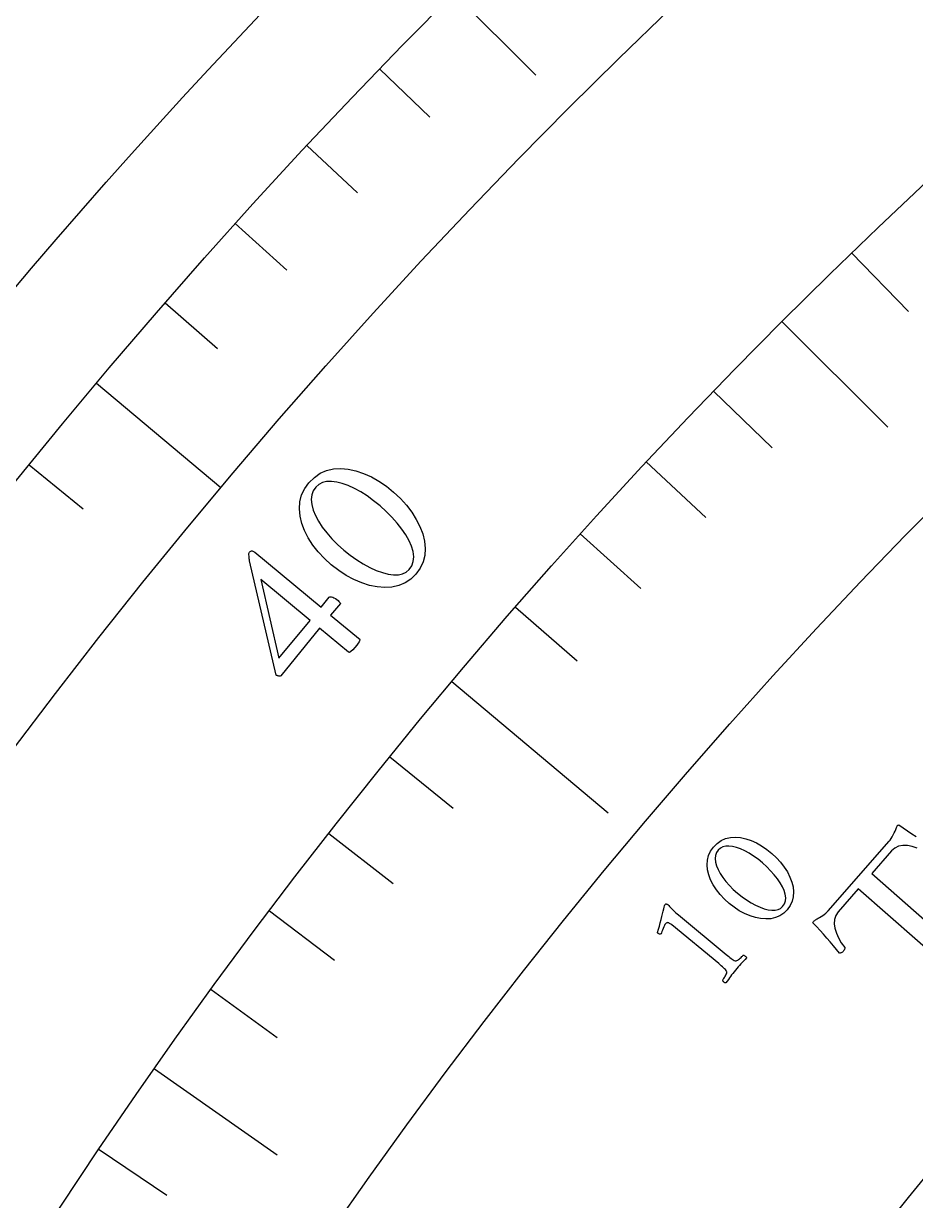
# Model space of a CAD drawing. Header units: millimetres. Extents: x -60 to 60, y -60 to 77.
# Drawn here: x -45.75 to -37.1, y 29.87 to 41.28 of the extents above; entities that cross this region are included whole.
import ezdxf

# ---------------------------------------------------------------- set-up
doc = ezdxf.new("R2010")
doc.units = ezdxf.units.MM
for name, color, linetype in [('CUT_OUTER', 1, 'Continuous'), ('ENGRAVE', 7, 'Continuous'), ('ENGRAVE_FINE', 8, 'Continuous'), ('TEXT', 5, 'Continuous')]:
    doc.layers.add(name, color=color, linetype=linetype)

msp = doc.modelspace()

# ---------------------------------------------------------------- linework, layer by layer
at = {"layer": 'CUT_OUTER'}
msp.add_lwpolyline([(-45.91, 38.6299), (-45.6721, 38.9109), (-45.4325, 39.1904), (-45.1912, 39.4684), (-44.9482, 39.7449), (-44.7035, 40.02), (-44.4571, 40.2935), (-44.209, 40.5656), (-43.9593, 40.8361), (-43.7079, 41.105), (-43.4548, 41.3724)], dxfattribs=at)
at = {"layer": 'ENGRAVE'}
for points in [[(-41.5779, 41.5779), (-40.7824, 40.7824)], [(-38.3959, 38.3959), (-37.3692, 37.3692)], [(-45.0434, 37.7959), (-43.8369, 36.7835)], [(-41.5962, 34.9034), (-40.0794, 33.6306)], [(-44.48, 31.1452), (-43.2905, 30.3124)]]:
    msp.add_lwpolyline(points, dxfattribs=at)
for radius in [58.8, 58.8, 57.225, 54.3, 54.3, 51.99, 47.7, 47.7, 45.18, 40.5, 40.5]:
    msp.add_circle((0, 0), radius, dxfattribs=at)
at = {"layer": 'ENGRAVE_FINE'}
for points in [[(-42.2972, 40.8459), (-41.8116, 40.377)], [(-43.0036, 40.1015), (-42.5099, 39.6412)], [(-43.6969, 39.3449), (-43.1953, 38.8932)], [(-37.7199, 39.0602), (-37.1698, 38.4904)], [(-44.3769, 38.5763), (-43.8675, 38.1334)], [(-39.0602, 37.7199), (-38.4904, 37.1698)], [(-45.6962, 37.004), (-45.1716, 36.5792)], [(-39.7125, 37.0325), (-39.1333, 36.4924)], [(-40.3528, 36.3338), (-39.7642, 35.8038)], [(-40.9807, 35.624), (-40.383, 35.1044)], [(-42.199, 34.1721), (-41.5835, 33.6737)], [(-42.789, 33.4304), (-42.1649, 32.9428)], [(-43.3659, 32.6786), (-42.7334, 32.2019)], [(-43.9296, 31.9167), (-43.2889, 31.4512)], [(-45.0167, 30.3642), (-44.3601, 29.9213)]]:
    msp.add_lwpolyline(points, dxfattribs=at)
at = {"layer": 'TEXT'}
for points in [[(-42.9817, 36.8316), (-42.9297, 36.8832), (-42.8726, 36.9228), (-42.8106, 36.9501), (-42.7436, 36.9653), (-42.6733, 36.9693), (-42.6014, 36.9635), (-42.5278, 36.9478), (-42.4525, 36.9221), (-42.3772, 36.8877), (-42.3037, 36.8459), (-42.2317, 36.7965), (-42.1615, 36.7397), (-42.0956, 36.6778), (-42.037, 36.6132), (-41.9855, 36.546), (-41.9412, 36.476), (-41.9054, 36.405), (-41.8791, 36.3343), (-41.8625, 36.2641), (-41.8555, 36.1944), (-41.8596, 36.1266), (-41.876, 36.0623), (-41.905, 36.0016), (-41.9463, 35.9443), (-41.9954, 35.896), (-42.0503, 35.859), (-42.1109, 35.8333), (-42.1774, 35.8187), (-42.2478, 35.8146), (-42.32, 35.8198), (-42.3942, 35.8345), (-42.4703, 35.8587), (-42.5465, 35.8914), (-42.6211, 35.9316), (-42.694, 35.9795), (-42.7653, 36.0351), (-42.8322, 36.0959), (-42.8918, 36.1595), (-42.9442, 36.2261), (-42.9894, 36.2955), (-43.0259, 36.3664), (-43.0524, 36.4372), (-43.0689, 36.5078), (-43.0752, 36.5783), (-43.0704, 36.647), (-43.0532, 36.7121), (-43.0236, 36.7736), (-42.9817, 36.8316)], [(-42.9153, 36.7891), (-42.9398, 36.7527), (-42.9544, 36.7122), (-42.9593, 36.6674), (-42.9543, 36.6184), (-42.9406, 36.5665), (-42.9191, 36.513), (-42.8899, 36.4579), (-42.8531, 36.4012), (-42.8095, 36.3441), (-42.7602, 36.2879), (-42.7051, 36.2326), (-42.6443, 36.1781), (-42.5814, 36.1276), (-42.5183, 36.0826), (-42.4549, 36.043), (-42.3913, 36.0089), (-42.3293, 35.981), (-42.2705, 35.9598), (-42.215, 35.9455), (-42.1628, 35.938), (-42.1154, 35.938), (-42.0743, 35.9465), (-42.0396, 35.9633), (-42.0112, 35.9886), (-41.9857, 36.0265), (-41.9708, 36.0682), (-41.9665, 36.1137), (-41.9728, 36.1631), (-41.9883, 36.2152), (-42.0116, 36.269), (-42.0429, 36.3244), (-42.082, 36.3816), (-42.1274, 36.439), (-42.1776, 36.4955), (-42.2326, 36.5509), (-42.2925, 36.6054), (-42.3554, 36.657), (-42.4179, 36.7027), (-42.48, 36.7424), (-42.5417, 36.7762), (-42.6018, 36.8034), (-42.6589, 36.8238), (-42.713, 36.8371), (-42.7642, 36.8435), (-42.8109, 36.8423), (-42.8517, 36.8328), (-42.8865, 36.8151), (-42.9153, 36.7891)], [(-43.5582, 36.1582), (-43.5523, 36.1639), (-43.546, 36.1677), (-43.5392, 36.1695), (-43.532, 36.1694), (-43.5248, 36.1678), (-43.5183, 36.1655), (-43.5123, 36.1624), (-43.507, 36.1587), (-42.8652, 35.6252), (-42.7846, 35.722), (-42.7799, 35.725), (-42.773, 35.7257), (-42.7637, 35.7242), (-42.7521, 35.7203), (-42.7393, 35.7145), (-42.7263, 35.7072), (-42.7132, 35.6984), (-42.7, 35.688), (-42.6917, 35.6806), (-42.6852, 35.6736), (-42.6805, 35.667), (-42.6775, 35.6608), (-42.7718, 35.5476), (-42.4867, 35.3107), (-42.487, 35.3098), (-42.4879, 35.3071), (-42.4894, 35.3027), (-42.4915, 35.2965), (-42.4961, 35.2873), (-42.5051, 35.2738), (-42.5184, 35.2561), (-42.5361, 35.2342), (-42.558, 35.2095), (-42.5755, 35.1935), (-42.5886, 35.186), (-42.5975, 35.1873), (-42.8783, 35.4192), (-43.2552, 34.9578), (-43.2612, 34.9562), (-43.2673, 34.9554), (-43.2735, 34.9556), (-43.2797, 34.9568), (-43.2857, 34.9586), (-43.2909, 34.9606), (-43.2954, 34.9629), (-43.2992, 34.9655), (-43.5573, 36.0744), (-43.5588, 36.0835), (-43.5603, 36.0941), (-43.5619, 36.1061), (-43.5634, 36.1196), (-43.5643, 36.1326), (-43.5637, 36.1434), (-43.5617, 36.1519), (-43.5582, 36.1582)], [(-43.4498, 35.8913), (-43.2731, 35.1286), (-42.9718, 35.4965)], [(-39.0585, 33.2981), (-39.0229, 33.3336), (-38.9839, 33.3608), (-38.9415, 33.3796), (-38.8955, 33.39), (-38.8473, 33.3929), (-38.7979, 33.3891), (-38.7473, 33.3784), (-38.6955, 33.3609), (-38.6437, 33.3375), (-38.593, 33.3089), (-38.5434, 33.2752), (-38.4949, 33.2364), (-38.4494, 33.194), (-38.4089, 33.1498), (-38.3733, 33.1037), (-38.3427, 33.0558), (-38.3178, 33.007), (-38.2996, 32.9585), (-38.288, 32.9103), (-38.283, 32.8623), (-38.2857, 32.8156), (-38.2969, 32.7714), (-38.3167, 32.7295), (-38.3451, 32.69), (-38.3788, 32.6567), (-38.4165, 32.6311), (-38.4583, 32.6132), (-38.504, 32.6031), (-38.5524, 32.6001), (-38.6021, 32.6037), (-38.6531, 32.6137), (-38.7054, 32.6303), (-38.7578, 32.6527), (-38.8091, 32.6804), (-38.8593, 32.7133), (-38.9083, 32.7514), (-38.9543, 32.7932), (-38.9953, 32.837), (-39.0314, 32.8827), (-39.0625, 32.9304), (-39.0877, 32.979), (-39.106, 33.0276), (-39.1175, 33.0761), (-39.122, 33.1244), (-39.1188, 33.1715), (-39.1072, 33.2162), (-39.0871, 33.2584), (-39.0585, 33.2981)], [(-39.0128, 33.2691), (-39.0295, 33.2441), (-39.0394, 33.2163), (-39.0426, 33.1855), (-39.0391, 33.1519), (-39.0295, 33.1163), (-39.0147, 33.0796), (-38.9945, 33.0418), (-38.9691, 33.0029), (-38.9391, 32.9637), (-38.9051, 32.9251), (-38.8672, 32.8871), (-38.8253, 32.8498), (-38.782, 32.8151), (-38.7386, 32.7842), (-38.695, 32.757), (-38.6512, 32.7337), (-38.6085, 32.7145), (-38.5681, 32.7001), (-38.5299, 32.6903), (-38.494, 32.6852), (-38.4614, 32.6853), (-38.4332, 32.6912), (-38.4093, 32.7028), (-38.3898, 32.7203), (-38.3723, 32.7464), (-38.3621, 32.7751), (-38.3592, 32.8065), (-38.3636, 32.8404), (-38.3744, 32.8762), (-38.3906, 32.9132), (-38.4122, 32.9512), (-38.4392, 32.9904), (-38.4705, 33.0298), (-38.5052, 33.0685), (-38.5432, 33.1065), (-38.5845, 33.1437), (-38.6279, 33.1791), (-38.671, 33.2103), (-38.7137, 33.2375), (-38.7562, 33.2606), (-38.7976, 33.2792), (-38.8369, 33.2931), (-38.8741, 33.3022), (-38.9092, 33.3065), (-38.9413, 33.3056), (-38.9693, 33.2991), (-38.9931, 33.2869), (-39.0128, 33.2691)], [(-39.0089, 32.1674), (-39.4631, 32.5419), (-39.4745, 32.5508), (-39.4845, 32.5575), (-39.4933, 32.5619), (-39.5007, 32.5642), (-39.5073, 32.5644), (-39.5135, 32.5628), (-39.5193, 32.5592), (-39.5248, 32.5538), (-39.5302, 32.5461), (-39.536, 32.5357), (-39.5421, 32.5228), (-39.5487, 32.5071), (-39.5548, 32.4912), (-39.5601, 32.4771), (-39.5644, 32.4649), (-39.5677, 32.4546), (-39.5757, 32.4535), (-39.5831, 32.4541), (-39.5898, 32.4563), (-39.5959, 32.4602), (-39.5959, 32.4602), (-39.5962, 32.4604), (-39.5965, 32.4607), (-39.597, 32.4611), (-39.599, 32.463), (-39.6003, 32.4648), (-39.6009, 32.4665), (-39.6009, 32.4682), (-39.5923, 32.4999), (-39.5839, 32.5315), (-39.5757, 32.5629), (-39.5678, 32.5941), (-39.5603, 32.624), (-39.5534, 32.6511), (-39.5471, 32.6756), (-39.5414, 32.6975), (-39.5366, 32.7155), (-39.5331, 32.7286), (-39.5308, 32.7366), (-39.5297, 32.7397), (-39.5277, 32.742), (-39.5251, 32.7444), (-39.5219, 32.7456), (-39.5183, 32.7456), (-39.5141, 32.7445), (-39.5099, 32.7428), (-39.5061, 32.7413), (-39.5027, 32.7398), (-39.4998, 32.7385), (-39.4982, 32.7367), (-39.4937, 32.7315), (-39.4861, 32.7227), (-39.4755, 32.7105), (-39.4617, 32.6956), (-39.4444, 32.6789), (-39.4237, 32.6603), (-39.3996, 32.6398), (-38.9359, 32.2557), (-38.9235, 32.2454), (-38.9114, 32.2356), (-38.8997, 32.2262), (-38.8884, 32.2173), (-38.8776, 32.2092), (-38.8673, 32.2024), (-38.8576, 32.197), (-38.8486, 32.1929), (-38.8442, 32.1926), (-38.8386, 32.1939), (-38.8319, 32.1968), (-38.824, 32.2015), (-38.8157, 32.2073), (-38.8075, 32.2136), (-38.7995, 32.2204), (-38.7917, 32.2277), (-38.7845, 32.2347), (-38.7786, 32.2407), (-38.774, 32.2457), (-38.7705, 32.2496), (-38.7665, 32.2489), (-38.762, 32.2471), (-38.7568, 32.2442), (-38.7511, 32.2403), (-38.7459, 32.2358), (-38.742, 32.2315), (-38.7395, 32.2272), (-38.7384, 32.2229), (-38.7535, 32.2071), (-38.7678, 32.192), (-38.7815, 32.1774), (-38.7945, 32.1636), (-38.8073, 32.1496), (-38.8204, 32.135), (-38.8337, 32.1195), (-38.8473, 32.1033), (-38.8601, 32.0876), (-38.8721, 32.0724), (-38.8833, 32.0577), (-38.8937, 32.0436), (-38.904, 32.0292), (-38.9151, 32.0137), (-38.927, 31.9972), (-38.9395, 31.9796), (-38.9439, 31.9799), (-38.9486, 31.9815), (-38.9536, 31.9845), (-38.959, 31.9889), (-38.9639, 31.9937), (-38.9677, 31.9982), (-38.9703, 32.0023), (-38.9718, 32.0061), (-38.9686, 32.0102), (-38.9646, 32.0158), (-38.9598, 32.0227), (-38.9542, 32.031), (-38.9485, 32.0401), (-38.9433, 32.0492), (-38.9387, 32.0584), (-38.9346, 32.0677), (-38.9316, 32.0763), (-38.9301, 32.0832), (-38.9301, 32.0885), (-38.9318, 32.0923), (-38.9374, 32.1005), (-38.9445, 32.109), (-38.9529, 32.118), (-38.9627, 32.1274), (-38.9734, 32.1371), (-38.9847, 32.147), (-38.9965, 32.1571), (-39.0089, 32.1674)]]:
    msp.add_lwpolyline(points, close=True, dxfattribs=at)
for points in [[(-36.7931, 32.1368), (-37.6569, 32.8914), (-37.851, 32.6679), (-37.8743, 32.6333), (-37.8875, 32.5955), (-37.8906, 32.5544), (-37.8835, 32.51), (-37.8683, 32.4638), (-37.8471, 32.4171), (-37.8199, 32.3699), (-37.7866, 32.3222), (-37.7858, 32.3154), (-37.7876, 32.3077), (-37.7921, 32.2992), (-37.7991, 32.2899), (-37.8037, 32.2836), (-37.8088, 32.2786), (-37.8142, 32.2748), (-37.8201, 32.2724), (-37.8258, 32.2709), (-37.8308, 32.2697), (-37.8351, 32.2688), (-37.8387, 32.2684), (-37.8673, 32.3047), (-37.8969, 32.3411), (-37.9276, 32.3777), (-37.9593, 32.4144), (-37.9919, 32.4513), (-38.0254, 32.4886), (-38.0597, 32.5262), (-38.0949, 32.5642), (-38.0922, 32.5701), (-38.0884, 32.5757), (-38.0835, 32.5812), (-38.0774, 32.5864), (-38.0709, 32.5912), (-38.065, 32.5952), (-38.0595, 32.5984), (-38.0544, 32.6009), (-38.0432, 32.6067), (-38.0305, 32.6141), (-38.0163, 32.6231), (-38.0005, 32.6337), (-37.9848, 32.6449), (-37.971, 32.6561), (-37.959, 32.667), (-37.9489, 32.6778), (-37.3563, 33.3536), (-37.3467, 33.3654), (-37.3369, 33.3796), (-37.3267, 33.3964), (-37.3162, 33.4157), (-37.3065, 33.435), (-37.2985, 33.4519), (-37.2922, 33.4664), (-37.2877, 33.4786), (-37.2849, 33.4877), (-37.2822, 33.495), (-37.2796, 33.5004), (-37.2772, 33.504), (-37.2745, 33.5065), (-37.2713, 33.5089), (-37.2673, 33.5111), (-37.2628, 33.5132), (-37.2205, 33.4833), (-37.1786, 33.4544), (-37.137, 33.4264), (-37.0957, 33.3992)], [(-37.0834, 33.2881), (-37.1322, 33.3033), (-37.1799, 33.3124), (-37.2248, 33.3137), (-37.2651, 33.3053), (-37.3009, 33.2872), (-37.3321, 33.2596), (-37.5253, 33.0415), (-36.6644, 32.2835)]]:
    msp.add_lwpolyline(points, dxfattribs=at)

doc.saveas('drawing.dxf')
